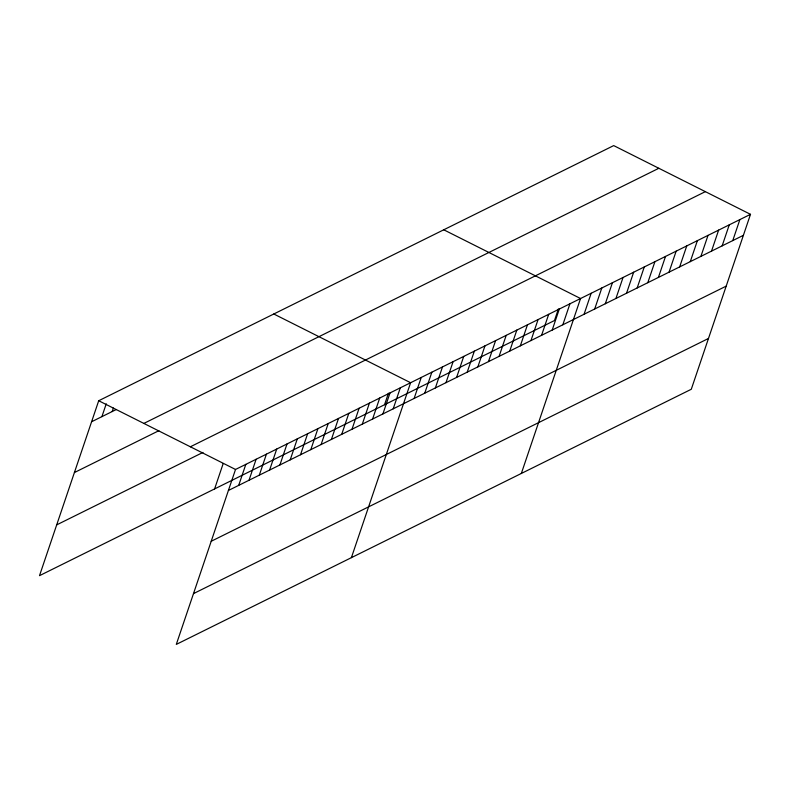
<?xml version="1.0" encoding="UTF-8"?>
<svg xmlns="http://www.w3.org/2000/svg" width="790" height="790" viewBox="0 0 790 790"><rect width="100%" height="100%" fill="white"/><g stroke="black" fill="none" stroke-linecap="round" stroke-linejoin="round"><path stroke-width="1.19" d="M750.5 214.327L235.519 469.467L176.298 644.403L691.289 389.263L750.5 214.327L613.702 145.597L98.71 400.737L39.5 575.673L554.481 320.533L558.392 308.989M101.9 416.646L106.245 403.809M112.2 411.541L113.385 408.045M214.594 488.931L223.195 463.532M238.708 485.366L245.818 464.362M249.008 480.271L256.118 459.257M259.308 475.165L266.418 454.151M269.607 470.06L276.717 449.056M279.907 464.954L287.017 443.95M290.207 459.859L297.317 438.845M300.506 454.754L307.616 433.74M310.806 449.648L317.916 428.644M321.105 444.543L328.215 423.539M331.405 439.447L338.515 418.433M341.705 434.342L348.815 413.328M352.004 429.237L359.114 408.233M362.304 424.131L369.414 403.127M372.603 419.036L379.714 398.022M384.542 404.737L388.443 393.193M382.903 413.93L390.013 392.916M393.203 408.825L400.313 387.821M351.402 557.651L410.612 382.716L273.804 313.995M414.118 398.466L421.228 377.452M424.744 393.203L431.853 372.189M435.359 387.939L442.479 366.925M445.985 382.676L453.095 361.662M456.61 377.413L463.72 356.409M467.226 372.149L474.336 351.145M477.851 366.886L484.961 345.882M488.467 361.623L495.587 340.618M499.092 356.369L506.202 335.355M509.718 351.106L516.828 330.092M520.333 345.842L527.443 324.828M530.959 340.579L538.069 319.565M541.575 335.316L548.695 314.301M552.2 330.052L559.31 309.048M562.826 324.789L569.936 303.785M521.341 473.457L580.551 298.521L443.753 229.791M584.067 314.262L591.177 293.258M594.682 309.009L601.802 287.995M605.308 303.745L612.418 282.731M615.933 298.482L623.043 277.468M626.549 293.218L633.659 272.204M637.175 287.955L644.285 266.941M647.79 282.692L654.91 261.688M658.416 277.428L665.526 256.424M669.041 272.165L676.151 251.161M679.657 266.901L686.767 245.897M690.282 261.648L697.392 240.634M700.898 256.385L708.018 235.371M711.523 251.121L718.633 230.107M722.149 245.858L729.259 224.844M732.764 240.595L739.875 219.59M91.601 421.751L116.318 409.506M143.859 423.42L658.84 168.28M74.408 472.548L158.869 430.698M190.37 446.785L705.351 191.644M56.692 524.876L202.951 452.423M228.409 490.472L743.39 235.331M211.207 541.269L726.198 286.128M193.501 593.606L708.482 338.466M98.71 400.737L235.519 469.467"/></g></svg>
